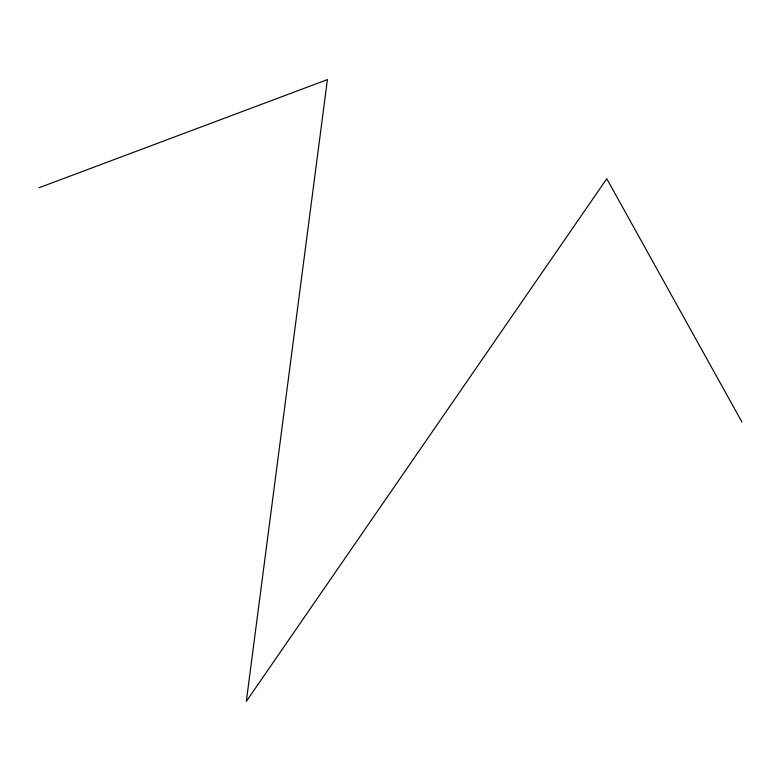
<?xml version="1.0" encoding="UTF-8"?>
<svg xmlns="http://www.w3.org/2000/svg" width="781" height="781" viewBox="0 0 781 781"><rect width="100%" height="100%" fill="white"/><g stroke="black" fill="none" stroke-linecap="round" stroke-linejoin="round"><path stroke-width="1.17" d="M39.05 187.743L327.415 79.603L246.318 701.397L606.778 178.732L741.95 422.043"/></g></svg>
